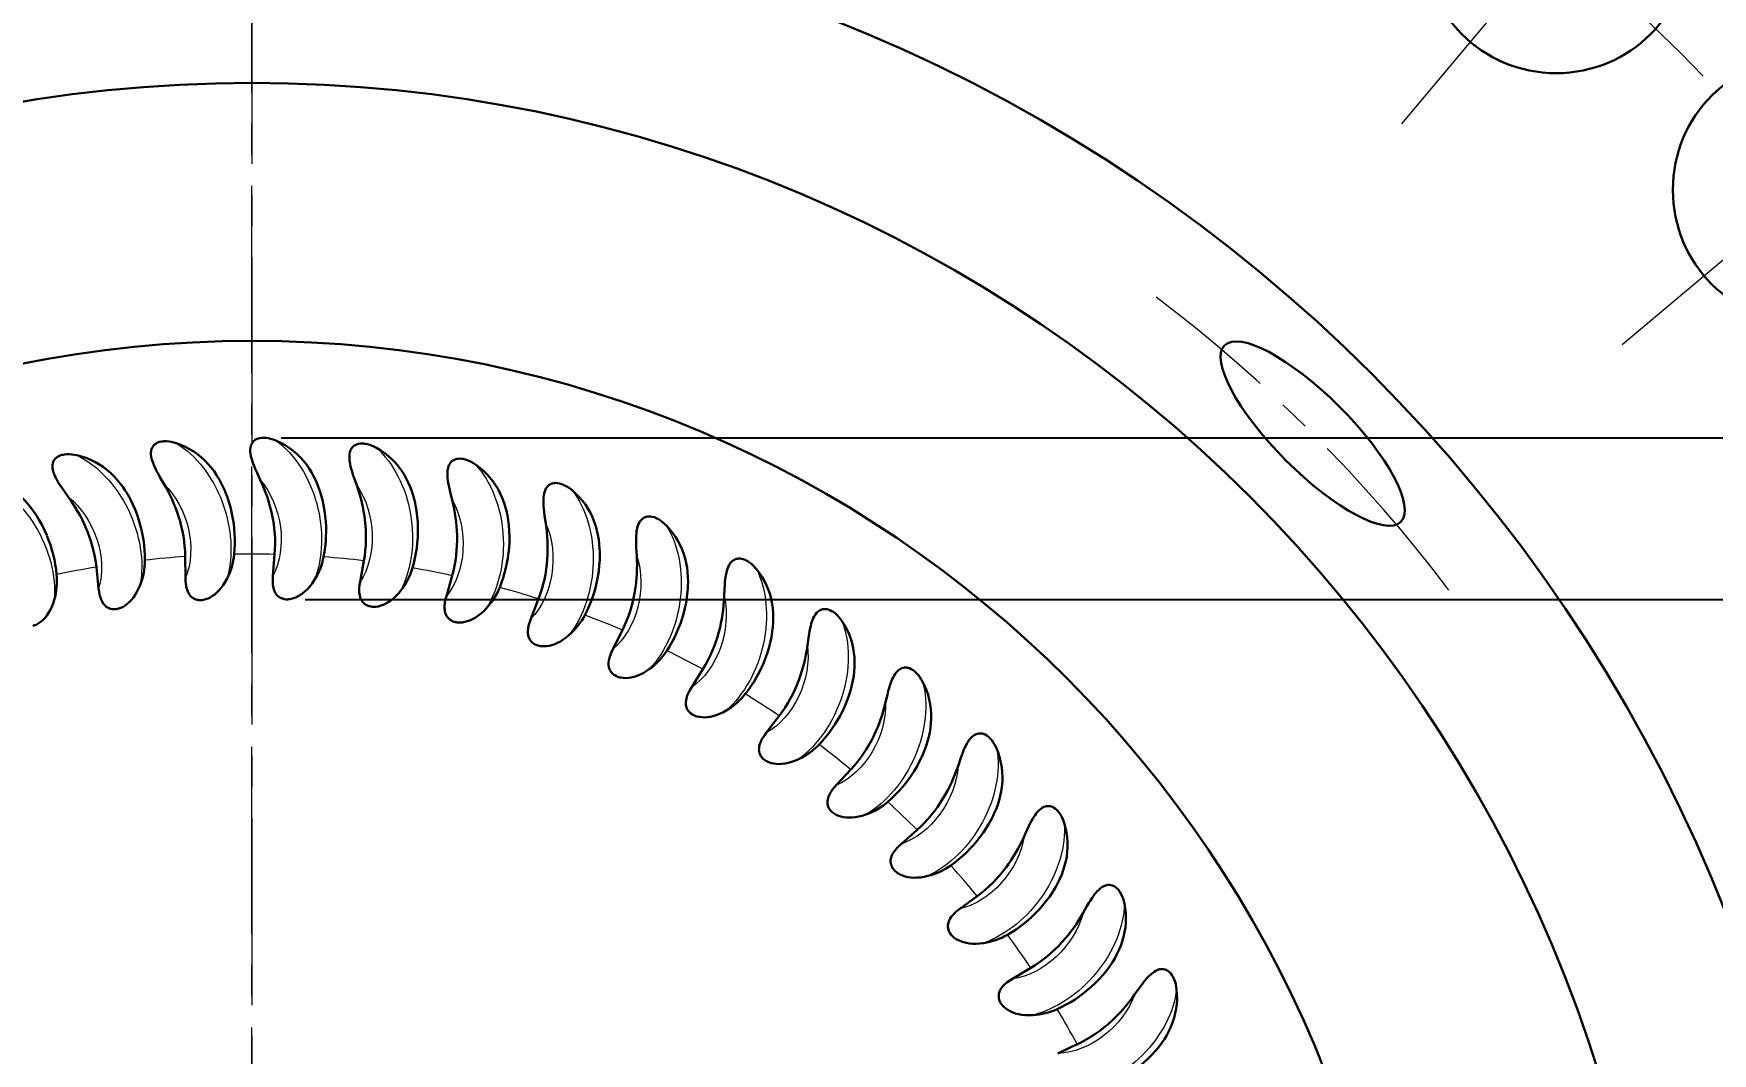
# Model space of a CAD drawing. Extents: x 89 to 633, y -13 to 440.
# Drawn here: x 227.67 to 274.83, y 214.59 to 243.22 of the extents above; entities that cross this region are included whole.
import ezdxf

# ---------------------------------------------------------------- set-up
doc = ezdxf.new("R2010")
doc.units = 0
doc.header["$LTSCALE"] = 7
doc.header["$MEASUREMENT"] = 0
doc.linetypes.add('CENTER2', pattern=[1.125, 0.75, -0.125, 0.125, -0.125])
doc.layers.get('0').update_dxf_attribs({"linetype": 'CONTINUOUS', "lineweight": 15})
for name, color, linetype, lineweight in [('1', 1, 'CENTER2', 15), ('3', 3, 'CONTINUOUS', 30), ('8', 252, 'CONTINUOUS', 15)]:
    doc.layers.add(name, color=color, linetype=linetype, lineweight=lineweight)
doc.styles.add('ITALICT', font='ITALICT.shx', dxfattribs={"width": 0.8, "height": 3})
doc.dimstyles.get("Standard").update_dxf_attribs({"dimtxt": 3, "dimasz": 3, "dimexe": 0.5, "dimexo": 0.5, "dimgap": 0.8, "dimtad": 1, "dimdsep": 46, "dimtxsty": 'ITALICT', "dimcen": 0.09, "dimazin": 2, "dimtfac": 1, "dimtmove": 0, "dimatfit": 3, "dimfxl": 1, "dimtolj": 1, "dimtzin": 0, "dimarcsym": 0})

# ---------------------------------------------------------------- blocks, each defined once
blk = doc.blocks.new('*D10')
at = {"color": 0, "lineweight": -2, "transparency": 16777216}
for p, q in [((235.303, 227.34), (314.622, 227.34)), ((314.122, 180.076), (314.122, 224.34)), ((235.766, 177.076), (314.622, 177.076))]:
    blk.add_line(p, q, dxfattribs=at)
at = {"color": 0, "transparency": 16777216}
for points in [[(314.622, 224.34), (313.622, 224.34), (314.122, 227.34)], [(313.622, 180.076), (314.622, 180.076), (314.122, 177.076)]]:
    blk.add_solid(points, dxfattribs=at)
at = {"color": 0, "transparency": 16777216, "insert": (311.822, 203.447), "char_height": 3, "attachment_point": 5, "rotation": 90, "style": 'ITALICT'}
blk.add_mtext('\\A1;50.3', dxfattribs=at)
blk = doc.blocks.new('*D11')
at = {"color": 0, "lineweight": -2, "transparency": 16777216}
for p, q in [((314.122, 234.878), (314.122, 246.307)), ((234.625, 231.878), (314.622, 231.878)), ((314.122, 227.34), (314.122, 231.878)), ((235.303, 227.34), (314.622, 227.34)), ((314.122, 224.34), (314.122, 221.34))]:
    blk.add_line(p, q, dxfattribs=at)
at = {"color": 0, "transparency": 16777216}
for points in [[(313.622, 234.878), (314.622, 234.878), (314.122, 231.878)], [(314.622, 224.34), (313.622, 224.34), (314.122, 227.34)]]:
    blk.add_solid(points, dxfattribs=at)
at = {"color": 0, "transparency": 16777216, "insert": (311.822, 242.707), "char_height": 3, "attachment_point": 5, "rotation": 90, "style": 'ITALICT'}
blk.add_mtext('\\A1;4.5', dxfattribs=at)
blk = doc.blocks.new('*D45')
at = {"color": 0, "lineweight": -2, "transparency": 16777216}
for p, q in [((234.307, 278.197), (340.204, 278.197)), ((339.704, 275.197), (339.704, 129.197)), ((234.307, 126.197), (340.204, 126.197))]:
    blk.add_line(p, q, dxfattribs=at)
at = {"color": 0, "transparency": 16777216}
for points in [[(339.204, 275.197), (340.204, 275.197), (339.704, 278.197)], [(339.204, 129.197), (340.204, 129.197), (339.704, 126.197)]]:
    blk.add_solid(points, dxfattribs=at)
at = {"color": 0, "transparency": 16777216, "insert": (337.404, 202.197), "char_height": 3, "attachment_point": 5, "rotation": 90, "style": 'ITALICT'}
blk.add_mtext('\\A1;152', dxfattribs=at)
blk = doc.blocks.new('*D51')
at = {"color": 0, "lineweight": -2, "transparency": 16777216}
for p, q in [((173.432, 224.172), (156.954, 230.17)), ((170.807, 202.197), (152.021, 202.197))]:
    blk.add_line(p, q, dxfattribs=at)
blk.add_arc((233.807, 202.197), 81.286, 162.11471, 177.88529, dxfattribs=at)
at = {"color": 0, "transparency": 16777216}
for points in [[(155.977, 227.324), (156.922, 226.999), (157.423, 229.999)], [(153.077, 205.188), (152.077, 205.206), (152.521, 202.197)]]:
    blk.add_solid(points, dxfattribs=at)
at = {"color": 0, "transparency": 16777216, "insert": (151.491, 216.712), "char_height": 3, "attachment_point": 5, "rotation": 80, "style": 'ITALICT'}
blk.add_mtext('\\A1;20°', dxfattribs=at)
blk = doc.blocks.new('*D52')
at = {"color": 0, "lineweight": -2, "transparency": 16777216}
for p, q in [((181.658, 254.346), (170.053, 265.951)), ((170.807, 202.197), (143.645, 202.197))]:
    blk.add_line(p, q, dxfattribs=at)
blk.add_arc((233.807, 202.197), 89.662, 136.91715, 178.08285, dxfattribs=at)
at = {"color": 0, "transparency": 16777216}
for points in [[(167.962, 263.789), (168.681, 263.094), (170.407, 265.598)], [(144.696, 205.189), (143.696, 205.205), (144.145, 202.197)]]:
    blk.add_solid(points, dxfattribs=at)
at = {"color": 0, "transparency": 16777216, "insert": (148.846, 237.39), "char_height": 3, "attachment_point": 5, "rotation": 67.5, "style": 'ITALICT'}
blk.add_mtext('\\A1;45°', dxfattribs=at)

msp = doc.modelspace()

# ---------------------------------------------------------------- linework, layer by layer
at = {"layer": '1'}
for p, q in [((233.807, 202.197), (233.807, 278.197)), ((233.807, 268.447), (233.807, 202.197)), ((266.108, 240.691), (274.785, 251.033)), ((272.301, 234.497), (282.643, 243.175))]:
    msp.add_line(p, q, dxfattribs=at)
for radius, start, end in [(57, 12.6703, 166.5373), (42.14, 37.0667, 52.9333)]:
    msp.add_arc((233.807, 202.197), radius, start, end, dxfattribs=at)
at = {"layer": '3'}
for centre, radius in [((270.446, 245.862), 3.75), ((233.807, 202.197), 44.5), ((277.472, 238.836), 3.75), ((233.807, 202.197), 39.641), ((233.807, 202.197), 32.4)]:
    msp.add_circle(centre, radius, dxfattribs=at)
msp.add_ellipse((263.605, 231.994), major_axis=(2.475, -2.475), ratio=0.304005, dxfattribs=at)
at = {"layer": '8', "lineweight": 30, "ltscale": 0.015025}
for p, q in [((231.93, 228.543), (231.938, 227.942)), ((234.443, 228.602), (234.394, 228.003)), ((239.429, 228.005), (239.267, 227.426)), ((246.472, 225.376), (246.153, 224.866)), ((250.63, 222.56), (250.22, 222.12)), ((255.685, 216.996), (255.168, 216.689))]:
    msp.add_line(p, q, dxfattribs=at)
at = {"layer": '8', "lineweight": 30, "ltscale": 0.015024}
for p, q in [((236.95, 228.422), (236.844, 227.831)), ((229.435, 228.245), (229.499, 227.648)), ((241.857, 227.354), (241.64, 226.793)), ((244.211, 226.475), (243.943, 225.937)), ((248.618, 224.067), (248.252, 223.59)), ((252.489, 220.869), (252.04, 220.47)), ((254.179, 219.008), (253.694, 218.654))]:
    msp.add_line(p, q, dxfattribs=at)
at = {"layer": '8', "lineweight": 30, "ltscale": 0.000240902}
msp.add_line((259.782, 216.387), (259.781, 216.397), dxfattribs=at)
at = {"layer": '8', "lineweight": 30, "ltscale": 0.009947}
msp.add_line((256.809, 214.763), (256.449, 214.593), dxfattribs=at)
at = {"layer": '8', "lineweight": 30, "ltscale": 0.005078}
msp.add_line((256.809, 214.763), (256.993, 214.849), dxfattribs=at)
at = {"layer": '8', "lineweight": 30}
for points in [[(231.681, 231.722), (231.614, 231.743), (231.546, 231.759), (231.477, 231.77), (231.407, 231.777), (231.337, 231.777), (231.302, 231.774), (231.268, 231.77), (231.213, 231.758), (231.161, 231.74), (231.136, 231.728), (231.112, 231.714), (231.091, 231.7), (231.072, 231.684), (231.044, 231.656), (231.02, 231.625), (231.001, 231.592), (230.987, 231.557), (230.977, 231.52), (230.972, 231.492), (230.969, 231.464), (230.969, 231.407), (230.975, 231.349), (230.987, 231.292), (231.002, 231.235), (231.018, 231.188), (231.036, 231.141), (231.063, 231.077), (231.092, 231.014), (231.129, 230.941), (231.168, 230.869), (231.222, 230.774), (231.331, 230.586)], [(234.497, 231.791), (234.432, 231.817), (234.366, 231.84), (234.298, 231.858), (234.229, 231.871), (234.16, 231.878), (234.125, 231.878), (234.09, 231.877), (234.035, 231.87), (233.982, 231.857), (233.955, 231.848), (233.93, 231.837), (233.908, 231.824), (233.887, 231.811), (233.856, 231.786), (233.83, 231.757), (233.808, 231.726), (233.791, 231.692), (233.777, 231.657), (233.77, 231.629), (233.764, 231.601), (233.759, 231.544), (233.759, 231.486), (233.765, 231.428), (233.775, 231.37), (233.786, 231.321), (233.8, 231.273), (233.821, 231.207), (233.844, 231.141), (233.874, 231.065), (233.905, 230.99), (233.95, 230.89), (234.041, 230.693)], [(237.307, 231.591), (237.245, 231.624), (237.181, 231.653), (237.116, 231.677), (237.048, 231.697), (236.979, 231.71), (236.945, 231.714), (236.91, 231.716), (236.854, 231.714), (236.8, 231.706), (236.773, 231.7), (236.747, 231.691), (236.724, 231.681), (236.701, 231.669), (236.669, 231.647), (236.64, 231.621), (236.615, 231.592), (236.594, 231.56), (236.578, 231.526), (236.568, 231.499), (236.559, 231.472), (236.549, 231.416), (236.544, 231.358), (236.544, 231.3), (236.548, 231.241), (236.555, 231.192), (236.564, 231.142), (236.578, 231.074), (236.595, 231.007), (236.617, 230.928), (236.642, 230.85), (236.677, 230.747), (236.749, 230.542)], [(228.884, 231.387), (228.815, 231.4), (228.746, 231.41), (228.676, 231.415), (228.606, 231.415), (228.536, 231.408), (228.502, 231.402), (228.468, 231.394), (228.415, 231.377), (228.365, 231.354), (228.341, 231.34), (228.319, 231.324), (228.299, 231.308), (228.281, 231.291), (228.256, 231.26), (228.235, 231.227), (228.22, 231.192), (228.209, 231.156), (228.203, 231.118), (228.2, 231.09), (228.2, 231.062), (228.206, 231.005), (228.217, 230.948), (228.234, 230.892), (228.255, 230.837), (228.275, 230.791), (228.297, 230.746), (228.33, 230.685), (228.365, 230.625), (228.409, 230.556), (228.455, 230.488), (228.517, 230.399), (228.644, 230.222)], [(232.579, 231.137), (232.662, 231.039), (232.74, 230.936), (232.813, 230.83), (232.881, 230.719), (232.943, 230.605), (233.001, 230.488), (233.033, 230.417), (233.063, 230.344), (233.119, 230.197), (233.168, 230.047), (233.21, 229.895), (233.245, 229.742)], [(235.335, 231.122), (235.409, 231.017), (235.477, 230.908), (235.539, 230.794), (235.596, 230.678), (235.648, 230.559), (235.694, 230.437), (235.719, 230.362), (235.742, 230.288), (235.784, 230.136), (235.818, 229.982), (235.845, 229.827), (235.866, 229.671)], [(240.085, 231.126), (240.027, 231.164), (239.966, 231.199), (239.903, 231.229), (239.837, 231.255), (239.77, 231.275), (239.736, 231.282), (239.702, 231.287), (239.646, 231.291), (239.592, 231.288), (239.564, 231.284), (239.537, 231.278), (239.513, 231.27), (239.49, 231.26), (239.455, 231.242), (239.424, 231.218), (239.396, 231.192), (239.373, 231.162), (239.353, 231.13), (239.34, 231.104), (239.33, 231.078), (239.314, 231.023), (239.303, 230.966), (239.298, 230.908), (239.297, 230.849), (239.299, 230.799), (239.302, 230.749), (239.31, 230.68), (239.321, 230.611), (239.336, 230.531), (239.353, 230.451), (239.377, 230.345), (239.43, 230.134)], [(229.833, 230.889), (229.926, 230.799), (230.013, 230.705), (230.096, 230.605), (230.174, 230.502), (230.247, 230.394), (230.315, 230.283), (230.354, 230.215), (230.391, 230.146), (230.461, 230.005), (230.523, 229.86), (230.58, 229.713), (230.629, 229.564)], [(238.078, 230.846), (238.141, 230.734), (238.198, 230.619), (238.25, 230.5), (238.295, 230.379), (238.335, 230.255), (238.37, 230.129), (238.388, 230.053), (238.404, 229.976), (238.43, 229.821), (238.45, 229.665), (238.462, 229.508), (238.468, 229.35)], [(227.124, 230.381), (227.224, 230.301), (227.321, 230.215), (227.412, 230.124), (227.5, 230.028), (227.583, 229.928), (227.661, 229.824), (227.706, 229.76), (227.75, 229.695), (227.832, 229.561), (227.909, 229.423), (227.979, 229.282), (228.042, 229.138)], [(240.781, 230.311), (240.834, 230.193), (240.88, 230.073), (240.92, 229.95), (240.954, 229.825), (240.982, 229.698), (241.004, 229.569), (241.015, 229.492), (241.023, 229.414), (241.035, 229.257), (241.04, 229.099), (241.037, 228.942), (241.028, 228.784)], [(242.807, 230.398), (242.752, 230.442), (242.695, 230.482), (242.635, 230.518), (242.572, 230.55), (242.507, 230.576), (242.474, 230.587), (242.441, 230.595), (242.385, 230.604), (242.331, 230.607), (242.303, 230.605), (242.276, 230.601), (242.251, 230.596), (242.227, 230.589), (242.19, 230.573), (242.157, 230.553), (242.127, 230.529), (242.101, 230.502), (242.078, 230.472), (242.063, 230.448), (242.05, 230.422), (242.029, 230.369), (242.013, 230.314), (242.002, 230.256), (241.996, 230.198), (241.993, 230.148), (241.992, 230.097), (241.993, 230.028), (241.997, 229.959), (242.004, 229.877), (242.013, 229.796), (242.028, 229.688), (242.06, 229.473)], [(243.422, 229.52), (243.463, 229.399), (243.498, 229.274), (243.526, 229.148), (243.548, 229.02), (243.563, 228.891), (243.573, 228.761), (243.577, 228.683), (243.578, 228.605), (243.575, 228.447), (243.564, 228.29), (243.547, 228.134), (243.523, 227.978)], [(245.446, 229.415), (245.396, 229.463), (245.343, 229.509), (245.287, 229.551), (245.228, 229.589), (245.165, 229.621), (245.133, 229.634), (245.101, 229.646), (245.047, 229.66), (244.993, 229.668), (244.965, 229.669), (244.937, 229.668), (244.912, 229.665), (244.887, 229.66), (244.85, 229.648), (244.815, 229.631), (244.783, 229.61), (244.754, 229.585), (244.728, 229.558), (244.711, 229.535), (244.696, 229.511), (244.669, 229.46), (244.649, 229.406), (244.632, 229.35), (244.62, 229.292), (244.612, 229.243), (244.607, 229.193), (244.601, 229.124), (244.599, 229.055), (244.598, 228.973), (244.6, 228.891), (244.604, 228.782), (244.615, 228.565)], [(245.976, 228.483), (246.005, 228.358), (246.028, 228.231), (246.044, 228.102), (246.053, 227.973), (246.057, 227.843), (246.054, 227.713), (246.05, 227.635), (246.044, 227.556), (246.026, 227.4), (246, 227.245), (245.968, 227.09), (245.929, 226.937)], [(247.981, 228.185), (247.936, 228.238), (247.887, 228.289), (247.835, 228.336), (247.78, 228.379), (247.721, 228.417), (247.69, 228.434), (247.659, 228.448), (247.607, 228.468), (247.553, 228.48), (247.526, 228.484), (247.498, 228.486), (247.473, 228.485), (247.448, 228.482), (247.409, 228.474), (247.372, 228.46), (247.339, 228.443), (247.308, 228.421), (247.28, 228.396), (247.26, 228.375), (247.243, 228.352), (247.212, 228.304), (247.186, 228.253), (247.164, 228.198), (247.147, 228.142), (247.134, 228.094), (247.124, 228.044), (247.112, 227.976), (247.103, 227.907), (247.094, 227.826), (247.088, 227.744), (247.082, 227.636), (247.073, 227.418)], [(231.938, 227.942), (231.941, 227.857), (231.949, 227.771), (231.955, 227.729), (231.962, 227.688), (231.972, 227.648), (231.983, 227.609), (232, 227.563), (232.02, 227.521), (232.042, 227.485), (232.064, 227.453), (232.093, 227.421), (232.124, 227.394), (232.154, 227.372), (232.191, 227.352), (232.228, 227.337), (232.265, 227.327), (232.293, 227.322), (232.321, 227.319), (232.376, 227.318), (232.408, 227.321), (232.44, 227.325), (232.474, 227.332), (232.507, 227.342), (232.572, 227.365), (232.636, 227.396), (232.699, 227.435), (232.762, 227.48), (232.824, 227.533), (232.884, 227.594), (232.943, 227.663), (233.001, 227.741), (233.056, 227.828), (233.108, 227.925)], [(234.394, 228.003), (234.389, 227.918), (234.388, 227.832), (234.39, 227.789), (234.394, 227.748), (234.399, 227.707), (234.407, 227.667), (234.42, 227.62), (234.435, 227.576), (234.453, 227.538), (234.473, 227.504), (234.499, 227.469), (234.526, 227.44), (234.555, 227.416), (234.589, 227.392), (234.625, 227.374), (234.661, 227.36), (234.688, 227.352), (234.716, 227.346), (234.771, 227.34), (234.803, 227.34), (234.835, 227.341), (234.869, 227.345), (234.903, 227.351), (234.97, 227.369), (235.037, 227.394), (235.103, 227.426), (235.17, 227.465), (235.236, 227.512), (235.302, 227.567), (235.368, 227.63), (235.433, 227.702), (235.496, 227.783), (235.557, 227.875)], [(236.844, 227.831), (236.831, 227.747), (236.822, 227.661), (236.82, 227.618), (236.82, 227.576), (236.822, 227.535), (236.825, 227.495), (236.834, 227.446), (236.845, 227.402), (236.859, 227.362), (236.876, 227.327), (236.898, 227.289), (236.922, 227.257), (236.948, 227.23), (236.981, 227.204), (237.014, 227.182), (237.049, 227.165), (237.075, 227.154), (237.102, 227.146), (237.156, 227.135), (237.188, 227.131), (237.22, 227.13), (237.255, 227.13), (237.29, 227.133), (237.357, 227.144), (237.426, 227.163), (237.496, 227.188), (237.565, 227.221), (237.636, 227.262), (237.707, 227.31), (237.778, 227.367), (237.85, 227.432), (237.92, 227.507), (237.99, 227.592)], [(227.648, 226.593), (227.679, 226.602), (227.709, 226.612), (227.741, 226.626), (227.772, 226.641), (227.831, 226.677), (227.888, 226.719), (227.943, 226.769), (227.996, 226.825), (228.046, 226.889), (228.094, 226.96), (228.14, 227.039), (228.181, 227.127), (228.219, 227.223), (228.252, 227.328)], [(229.499, 227.648), (229.51, 227.563), (229.526, 227.479), (229.536, 227.437), (229.548, 227.397), (229.561, 227.358), (229.576, 227.321), (229.598, 227.276), (229.621, 227.237), (229.646, 227.202), (229.671, 227.173), (229.704, 227.143), (229.736, 227.12), (229.769, 227.101), (229.807, 227.085), (229.846, 227.073), (229.883, 227.067), (229.912, 227.064), (229.94, 227.064), (229.995, 227.068), (230.027, 227.074), (230.058, 227.081), (230.091, 227.092), (230.123, 227.104), (230.185, 227.134), (230.246, 227.171), (230.305, 227.215), (230.363, 227.266), (230.42, 227.325), (230.474, 227.391), (230.527, 227.466), (230.576, 227.549), (230.623, 227.641), (230.666, 227.742)], [(239.267, 227.426), (239.246, 227.343), (239.229, 227.259), (239.223, 227.217), (239.219, 227.175), (239.216, 227.134), (239.216, 227.094), (239.22, 227.044), (239.227, 226.999), (239.237, 226.958), (239.25, 226.921), (239.269, 226.882), (239.29, 226.848), (239.314, 226.818), (239.343, 226.789), (239.375, 226.764), (239.408, 226.744), (239.433, 226.731), (239.459, 226.72), (239.512, 226.704), (239.543, 226.697), (239.575, 226.693), (239.609, 226.69), (239.644, 226.689), (239.713, 226.694), (239.783, 226.706), (239.854, 226.724), (239.927, 226.751), (240.001, 226.784), (240.077, 226.825), (240.153, 226.875), (240.23, 226.934), (240.307, 227.002), (240.385, 227.08)], [(248.419, 227.207), (248.437, 227.08), (248.447, 226.951), (248.451, 226.822), (248.448, 226.692), (248.439, 226.563), (248.424, 226.433), (248.412, 226.356), (248.399, 226.278), (248.366, 226.124), (248.326, 225.972), (248.279, 225.822), (248.226, 225.673)], [(250.387, 226.72), (250.347, 226.777), (250.303, 226.832), (250.256, 226.884), (250.205, 226.932), (250.15, 226.976), (250.121, 226.995), (250.091, 227.013), (250.041, 227.037), (249.989, 227.055), (249.962, 227.061), (249.935, 227.065), (249.91, 227.067), (249.884, 227.067), (249.845, 227.062), (249.807, 227.052), (249.772, 227.038), (249.739, 227.019), (249.709, 226.996), (249.688, 226.977), (249.668, 226.957), (249.633, 226.912), (249.602, 226.863), (249.575, 226.811), (249.552, 226.757), (249.535, 226.709), (249.52, 226.662), (249.502, 226.595), (249.486, 226.527), (249.47, 226.447), (249.456, 226.366), (249.44, 226.259), (249.41, 226.043)], [(241.64, 226.793), (241.612, 226.713), (241.587, 226.63), (241.577, 226.589), (241.568, 226.547), (241.562, 226.507), (241.559, 226.467), (241.557, 226.417), (241.56, 226.372), (241.566, 226.33), (241.576, 226.292), (241.591, 226.251), (241.609, 226.215), (241.629, 226.184), (241.656, 226.151), (241.685, 226.123), (241.715, 226.1), (241.739, 226.085), (241.764, 226.072), (241.815, 226.05), (241.846, 226.041), (241.877, 226.033), (241.911, 226.028), (241.946, 226.024), (242.015, 226.022), (242.085, 226.027), (242.158, 226.039), (242.233, 226.058), (242.31, 226.084), (242.389, 226.118), (242.47, 226.16), (242.552, 226.211), (242.636, 226.271), (242.72, 226.342)], [(243.943, 225.937), (243.906, 225.86), (243.874, 225.78), (243.86, 225.74), (243.848, 225.7), (243.838, 225.66), (243.83, 225.62), (243.824, 225.571), (243.823, 225.525), (243.825, 225.483), (243.831, 225.444), (243.842, 225.402), (243.856, 225.365), (243.874, 225.331), (243.897, 225.297), (243.924, 225.266), (243.952, 225.24), (243.974, 225.223), (243.997, 225.207), (244.046, 225.181), (244.076, 225.169), (244.106, 225.158), (244.14, 225.149), (244.174, 225.142), (244.242, 225.134), (244.313, 225.132), (244.387, 225.137), (244.463, 225.149), (244.542, 225.168), (244.624, 225.194), (244.709, 225.228), (244.795, 225.271), (244.884, 225.323), (244.975, 225.385)], [(250.731, 225.705), (250.736, 225.576), (250.734, 225.447), (250.725, 225.319), (250.71, 225.19), (250.689, 225.062), (250.662, 224.934), (250.643, 224.858), (250.622, 224.782), (250.575, 224.632), (250.52, 224.484), (250.459, 224.339), (250.392, 224.196)], [(252.643, 225.033), (252.609, 225.094), (252.57, 225.153), (252.528, 225.209), (252.482, 225.262), (252.431, 225.31), (252.405, 225.332), (252.377, 225.352), (252.329, 225.381), (252.279, 225.404), (252.253, 225.413), (252.226, 225.419), (252.201, 225.424), (252.176, 225.426), (252.136, 225.425), (252.098, 225.419), (252.061, 225.408), (252.027, 225.392), (251.994, 225.372), (251.971, 225.356), (251.95, 225.337), (251.91, 225.296), (251.875, 225.25), (251.844, 225.201), (251.816, 225.149), (251.794, 225.103), (251.775, 225.057), (251.75, 224.992), (251.728, 224.926), (251.705, 224.848), (251.683, 224.769), (251.656, 224.664), (251.606, 224.452)], [(246.153, 224.866), (246.11, 224.793), (246.07, 224.717), (246.052, 224.677), (246.036, 224.639), (246.023, 224.6), (246.011, 224.561), (246.001, 224.513), (245.995, 224.467), (245.993, 224.425), (245.995, 224.386), (246.002, 224.343), (246.013, 224.304), (246.027, 224.27), (246.047, 224.233), (246.071, 224.2), (246.096, 224.171), (246.117, 224.152), (246.138, 224.134), (246.185, 224.104), (246.213, 224.089), (246.242, 224.075), (246.275, 224.063), (246.308, 224.053), (246.375, 224.038), (246.446, 224.029), (246.52, 224.027), (246.597, 224.032), (246.677, 224.043), (246.761, 224.062), (246.848, 224.088), (246.939, 224.122), (247.032, 224.166), (247.129, 224.219)], [(248.252, 223.59), (248.202, 223.521), (248.155, 223.449), (248.134, 223.412), (248.114, 223.375), (248.097, 223.337), (248.082, 223.3), (248.067, 223.253), (248.057, 223.208), (248.051, 223.166), (248.049, 223.127), (248.052, 223.084), (248.059, 223.044), (248.07, 223.008), (248.087, 222.97), (248.107, 222.935), (248.129, 222.904), (248.148, 222.883), (248.168, 222.863), (248.211, 222.828), (248.238, 222.81), (248.266, 222.794), (248.297, 222.779), (248.329, 222.766), (248.394, 222.744), (248.464, 222.729), (248.537, 222.72), (248.614, 222.717), (248.696, 222.721), (248.781, 222.731), (248.87, 222.749), (248.963, 222.775), (249.061, 222.809), (249.162, 222.853)], [(252.889, 223.99), (252.881, 223.861), (252.867, 223.733), (252.846, 223.606), (252.819, 223.479), (252.786, 223.353), (252.747, 223.229), (252.721, 223.155), (252.693, 223.082), (252.631, 222.937), (252.563, 222.795), (252.489, 222.656), (252.408, 222.52)], [(254.728, 223.139), (254.7, 223.203), (254.667, 223.265), (254.631, 223.325), (254.59, 223.382), (254.544, 223.435), (254.519, 223.46), (254.494, 223.483), (254.449, 223.516), (254.401, 223.543), (254.376, 223.554), (254.35, 223.564), (254.325, 223.57), (254.3, 223.575), (254.261, 223.577), (254.222, 223.575), (254.185, 223.567), (254.149, 223.555), (254.115, 223.539), (254.09, 223.524), (254.067, 223.508), (254.024, 223.47), (253.985, 223.428), (253.949, 223.382), (253.916, 223.333), (253.89, 223.29), (253.866, 223.246), (253.836, 223.184), (253.808, 223.12), (253.777, 223.044), (253.748, 222.968), (253.711, 222.865), (253.641, 222.659)], [(250.22, 222.12), (250.164, 222.056), (250.11, 221.989), (250.085, 221.954), (250.063, 221.919), (250.042, 221.883), (250.023, 221.847), (250.004, 221.802), (249.989, 221.759), (249.98, 221.717), (249.974, 221.679), (249.973, 221.635), (249.976, 221.595), (249.984, 221.558), (249.996, 221.518), (250.013, 221.482), (250.033, 221.449), (250.049, 221.426), (250.067, 221.404), (250.107, 221.365), (250.132, 221.345), (250.158, 221.327), (250.187, 221.309), (250.218, 221.292), (250.281, 221.265), (250.349, 221.243), (250.421, 221.227), (250.498, 221.217), (250.579, 221.213), (250.665, 221.215), (250.756, 221.224), (250.851, 221.241), (250.951, 221.266), (251.056, 221.3)], [(254.874, 222.077), (254.854, 221.95), (254.828, 221.824), (254.795, 221.699), (254.756, 221.575), (254.711, 221.454), (254.66, 221.333), (254.627, 221.262), (254.592, 221.192), (254.517, 221.054), (254.436, 220.919), (254.349, 220.787), (254.256, 220.66)], [(256.624, 221.056), (256.602, 221.122), (256.576, 221.187), (256.545, 221.25), (256.51, 221.311), (256.469, 221.368), (256.447, 221.395), (256.423, 221.42), (256.382, 221.457), (256.337, 221.489), (256.313, 221.502), (256.288, 221.514), (256.264, 221.523), (256.24, 221.53), (256.201, 221.536), (256.162, 221.538), (256.124, 221.534), (256.087, 221.525), (256.051, 221.512), (256.026, 221.5), (256.001, 221.485), (255.954, 221.452), (255.911, 221.414), (255.871, 221.371), (255.834, 221.326), (255.804, 221.285), (255.776, 221.244), (255.74, 221.185), (255.706, 221.124), (255.668, 221.052), (255.632, 220.978), (255.585, 220.88), (255.496, 220.681)], [(252.04, 220.47), (251.978, 220.411), (251.918, 220.35), (251.89, 220.317), (251.864, 220.284), (251.84, 220.251), (251.818, 220.217), (251.794, 220.174), (251.775, 220.132), (251.762, 220.092), (251.753, 220.054), (251.748, 220.01), (251.747, 219.97), (251.751, 219.933), (251.76, 219.892), (251.773, 219.854), (251.789, 219.819), (251.804, 219.795), (251.819, 219.772), (251.855, 219.729), (251.878, 219.707), (251.902, 219.686), (251.93, 219.665), (251.959, 219.646), (252.019, 219.612), (252.084, 219.584), (252.155, 219.562), (252.23, 219.544), (252.311, 219.532), (252.396, 219.526), (252.487, 219.527), (252.584, 219.534), (252.686, 219.55), (252.793, 219.574)], [(256.668, 219.985), (256.637, 219.86), (256.599, 219.737), (256.554, 219.616), (256.503, 219.496), (256.447, 219.379), (256.385, 219.265), (256.345, 219.197), (256.304, 219.13), (256.216, 219), (256.122, 218.873), (256.023, 218.751), (255.918, 218.633)], [(258.314, 218.802), (258.298, 218.87), (258.278, 218.937), (258.253, 219.002), (258.224, 219.066), (258.189, 219.127), (258.169, 219.156), (258.148, 219.183), (258.11, 219.224), (258.069, 219.26), (258.046, 219.276), (258.022, 219.29), (257.999, 219.301), (257.976, 219.31), (257.938, 219.32), (257.899, 219.325), (257.861, 219.325), (257.823, 219.32), (257.787, 219.31), (257.76, 219.3), (257.734, 219.288), (257.684, 219.26), (257.638, 219.226), (257.594, 219.187), (257.552, 219.145), (257.519, 219.108), (257.487, 219.069), (257.446, 219.014), (257.406, 218.957), (257.361, 218.889), (257.318, 218.819), (257.263, 218.725), (257.155, 218.536)], [(253.694, 218.654), (253.627, 218.602), (253.561, 218.546), (253.53, 218.516), (253.501, 218.486), (253.474, 218.455), (253.449, 218.424), (253.421, 218.383), (253.399, 218.343), (253.382, 218.304), (253.369, 218.267), (253.36, 218.224), (253.355, 218.184), (253.355, 218.147), (253.36, 218.105), (253.37, 218.066), (253.383, 218.03), (253.395, 218.005), (253.408, 217.98), (253.44, 217.934), (253.461, 217.91), (253.483, 217.887), (253.508, 217.863), (253.535, 217.841), (253.592, 217.802), (253.654, 217.768), (253.722, 217.739), (253.796, 217.715), (253.875, 217.695), (253.96, 217.681), (254.05, 217.673), (254.147, 217.671), (254.25, 217.677), (254.359, 217.69)], [(258.255, 217.731), (258.212, 217.61), (258.163, 217.491), (258.107, 217.375), (258.045, 217.261), (257.977, 217.15), (257.905, 217.041), (257.859, 216.978), (257.811, 216.915), (257.712, 216.793), (257.606, 216.676), (257.496, 216.564), (257.38, 216.457)], [(259.781, 216.397), (259.772, 216.466), (259.758, 216.535), (259.74, 216.603), (259.717, 216.669), (259.688, 216.733), (259.671, 216.763), (259.652, 216.792), (259.619, 216.837), (259.581, 216.877), (259.56, 216.894), (259.537, 216.911), (259.516, 216.924), (259.493, 216.935), (259.456, 216.949), (259.418, 216.958), (259.38, 216.961), (259.342, 216.959), (259.305, 216.953), (259.277, 216.946), (259.25, 216.937), (259.198, 216.913), (259.149, 216.884), (259.101, 216.849), (259.056, 216.812), (259.019, 216.778), (258.984, 216.742), (258.937, 216.691), (258.892, 216.638), (258.841, 216.574), (258.792, 216.509), (258.728, 216.421), (258.602, 216.243)], [(255.168, 216.689), (255.096, 216.643), (255.026, 216.594), (254.992, 216.568), (254.96, 216.54), (254.93, 216.512), (254.903, 216.483), (254.871, 216.445), (254.845, 216.407), (254.824, 216.37), (254.808, 216.335), (254.794, 216.293), (254.786, 216.254), (254.783, 216.217), (254.784, 216.175), (254.79, 216.135), (254.799, 216.098), (254.809, 216.071), (254.82, 216.045), (254.847, 215.997), (254.865, 215.971), (254.885, 215.945), (254.908, 215.92), (254.933, 215.895), (254.986, 215.851), (255.045, 215.811), (255.109, 215.776), (255.18, 215.744), (255.257, 215.717), (255.34, 215.695), (255.43, 215.679), (255.526, 215.668), (255.629, 215.663), (255.739, 215.667)], [(259.621, 215.337), (259.567, 215.22), (259.506, 215.107), (259.439, 214.996), (259.367, 214.889), (259.289, 214.784), (259.207, 214.683), (259.155, 214.624), (259.102, 214.567), (258.991, 214.455), (258.875, 214.349), (258.754, 214.247), (258.629, 214.151)]]:
    msp.add_lwpolyline(points, dxfattribs=at)
for centre, radius, start, end in [((231.04, 229.759), 2.066, 41.8381, 71.9113), ((233.672, 229.897), 2.066, 36.3836, 66.4567), ((236.306, 229.785), 2.066, 30.929, 61.0022), ((228.432, 229.371), 2.066, 47.2927, 77.3658), ((238.917, 229.422), 2.066, 25.4745, 55.5476), ((229.924, 228.762), 4.547, 12.439, 25.1208), ((224.967, 227.548), 4.547, 23.3481, 36.0298), ((227.417, 228.273), 4.547, 17.8936, 30.5753), ((232.467, 229.011), 4.547, 6.9845, 19.6662), ((241.481, 228.813), 2.066, 20.0199, 50.0931), ((229.549, 228.967), 3.776, 354.5044, 11.8423), ((230.638, 228.909), 3.818, 355.3923, 12.5992), ((235.022, 229.017), 4.547, 1.5299, 14.2117), ((225.64, 227.826), 3.818, 6.3093, 23.5158), ((227.024, 228.441), 3.776, 359.9589, 17.2969), ((228.113, 228.486), 3.818, 0.8548, 18.0613), ((232.113, 229.25), 3.776, 349.0498, 6.3878), ((233.191, 229.089), 3.818, 349.9457, 7.1522), ((234.693, 229.289), 3.776, 343.5953, 0.9332), ((237.566, 228.78), 4.547, 356.0754, 8.7571), ((243.977, 227.963), 2.066, 14.5654, 44.6385), ((224.56, 227.677), 3.776, 5.4134, 22.7514), ((235.75, 229.026), 3.818, 344.4911, 1.6977), ((237.264, 229.082), 3.776, 338.1407, 355.4787), ((228.823, 228.459), 1.977, 338.7523, 359.4098), ((231.342, 228.813), 1.977, 333.2978, 353.9553), ((233.883, 228.927), 1.977, 327.8432, 348.5007), ((238.292, 228.719), 3.818, 339.0366, 356.2431), ((240.076, 228.303), 4.547, 350.6209, 3.3026), ((226.349, 227.866), 1.977, 344.2069, 4.8643), ((236.424, 228.799), 1.977, 322.3887, 343.0462), ((239.804, 228.632), 3.776, 332.6862, 350.0241), ((246.38, 226.88), 2.066, 9.1109, 39.184), ((238.941, 228.43), 1.977, 316.9341, 337.5916), ((240.792, 228.173), 3.818, 333.582, 350.7886), ((242.529, 227.589), 4.547, 345.1663, 357.848), ((241.411, 227.823), 1.977, 311.4796, 332.1371), ((242.289, 227.942), 3.776, 327.2316, 344.5696), ((243.23, 227.392), 3.818, 328.1275, 345.334), ((248.669, 225.573), 2.066, 3.6563, 33.7294), ((244.903, 226.645), 4.547, 339.7118, 352.3935), ((243.812, 226.984), 1.977, 306.025, 326.6825), ((244.698, 227.019), 3.776, 321.7771, 339.115), ((245.582, 226.382), 3.818, 322.673, 339.8795), ((250.824, 224.055), 2.066, 358.2018, 28.2749), ((246.123, 225.921), 1.977, 300.5705, 321.228), ((247.008, 225.872), 3.776, 316.3225, 333.6605), ((247.177, 225.479), 4.547, 334.2572, 346.9389), ((248.322, 224.643), 1.977, 295.116, 315.7734), ((247.828, 225.153), 3.818, 317.2184, 334.4249), ((252.824, 222.338), 2.066, 352.7472, 22.8203), ((249.329, 224.103), 4.547, 328.8027, 341.4844), ((249.199, 224.51), 3.776, 310.868, 328.206), ((249.946, 223.716), 3.818, 311.7639, 328.9704), ((250.39, 223.162), 1.977, 289.6614, 310.3189), ((254.653, 220.439), 2.066, 347.2927, 17.3658), ((251.25, 222.946), 3.776, 305.4134, 322.7514), ((251.341, 222.529), 4.547, 323.3481, 336.0299), ((252.308, 221.49), 1.977, 284.2069, 304.8643), ((251.919, 222.085), 3.818, 306.3093, 323.5158), ((253.143, 221.194), 3.776, 299.9589, 317.2969), ((253.194, 220.77), 4.547, 317.8936, 330.5753), ((256.292, 218.375), 2.066, 341.8381, 11.9112), ((254.058, 219.644), 1.977, 278.7523, 299.4098), ((253.727, 220.273), 3.818, 300.8548, 318.0613), ((254.862, 219.27), 3.776, 294.5044, 311.8423), ((254.872, 218.843), 4.547, 312.439, 325.1208), ((257.729, 216.164), 2.065, 336.38, 6.1951), ((255.625, 217.64), 1.977, 273.2978, 293.9553), ((255.448, 218.14), 3.635, 295.1481, 304.5655), ((255.223, 218.469), 4.033, 304.5411, 312.3417)]:
    msp.add_arc(centre, radius, start, end, dxfattribs=at)
at = {"layer": '8', "lineweight": 13}
for start, end in [(94.0754, 96.5387), (88.6208, 91.0841), (83.1663, 85.6296), (99.5299, 101.9932), (77.7117, 80.175), (72.2572, 74.7205), (66.8026, 69.2659), (61.3481, 63.8114), (55.8935, 58.3568), (50.439, 52.9023), (44.9845, 47.4478), (39.5299, 41.9932), (34.0754, 36.5387), (28.6208, 31.0841)]:
    msp.add_arc((233.807, 202.197), 26.413, start, end, dxfattribs=at)
at = {"layer": '8', "lineweight": 13, "extrusion": (0, 0, -1)}
for centre, major_axis, start_param, end_param in [((231.17, 229.292), (-0.843, 2.638), 0.676915, 2.322964), ((233.757, 229.42), (-0.589, 2.707), 0.676915, 2.322964), ((236.345, 229.302), (-0.329, 2.75), 0.676915, 2.322964), ((228.606, 228.919), (-1.09, 2.546), 0.676915, 2.322964), ((238.91, 228.938), (-0.066, 2.769), 0.676915, 2.322964), ((226.09, 228.303), (-1.328, 2.431), 0.676915, 2.322964), ((233.204, 229.3), (-0.419, 1.925), 0.926535, 2.451873), ((228.086, 228.696), (-0.775, 1.811), 0.926535, 2.451873), ((230.631, 229.12), (-0.6, 1.876), 0.926535, 2.451873), ((235.783, 229.235), (-0.234, 1.956), 0.926535, 2.451873), ((241.429, 228.332), (0.198, 2.763), 0.676915, 2.322964), ((238.345, 228.924), (-0.047, 1.969), 0.926535, 2.451873), ((240.865, 228.372), (0.141, 1.965), 0.926535, 2.451873), ((243.879, 227.489), (0.459, 2.732), 0.676915, 2.322964), ((243.321, 227.583), (0.327, 1.943), 0.926535, 2.451873), ((246.237, 226.417), (0.717, 2.676), 0.676915, 2.322964), ((245.691, 226.563), (0.51, 1.903), 0.926535, 2.451873), ((248.483, 225.126), (0.968, 2.595), 0.676915, 2.322964), ((247.953, 225.324), (0.688, 1.846), 0.926535, 2.451873), ((250.596, 223.627), (1.21, 2.492), 0.676915, 2.322964), ((250.087, 223.874), (0.861, 1.772), 0.926535, 2.451873), ((252.557, 221.934), (1.442, 2.365), 0.676915, 2.322964), ((252.074, 222.229), (1.025, 1.682), 0.926535, 2.451873), ((254.348, 220.062), (1.66, 2.218), 0.676915, 2.322964), ((253.895, 220.402), (1.181, 1.577), 0.926535, 2.451873), ((255.535, 218.41), (1.325, 1.458), 0.926535, 2.451873), ((255.953, 218.029), (1.863, 2.05), 0.676915, 2.322964), ((256.978, 216.271), (1.458, 1.325), 0.926535, 2.451873), ((257.358, 215.852), (2.05, 1.863), 0.676915, 2.322964)]:
    msp.add_ellipse(centre, major_axis=major_axis, ratio=0.707107, start_param=start_param, end_param=end_param, dxfattribs=at)

# ---------------------------------------------------------------- dimensions: what is measured, and where the dimension line sits
dim = msp.add_aligned_dim(p1=(233.807, 278.197), p2=(233.807, 126.197), distance=105.896, dimstyle='Standard')
dim.commit()
dim.dimension.update_dxf_attribs({"geometry": '*D45', "text_midpoint": (337.404, 202.197)})
for base, line1, line2, picture, middle in [((156.158, 247.028), ((191.911, 244.093), (182.012, 253.993)), ((171.307, 202.197), (296.307, 202.197)), '*D52', (148.846, 237.39)), ((154.712, 220.943), ((171.307, 202.197), (296.307, 202.197)), ((186.588, 219.384), (173.902, 224.001)), '*D51', (151.491, 216.712))]:
    dim = msp.add_angular_dim_2l(base=base, line1=line1, line2=line2, dimstyle='Standard')
    dim.commit()
    dim.dimension.update_dxf_attribs({"geometry": picture, "text_midpoint": middle})
for base, p1, p2, picture, middle in [((314.122, 231.878), (234.803, 227.34), (234.125, 231.878), '*D11', (314.122, 242.707)), ((314.122, 227.34), (235.266, 177.076), (234.803, 227.34), '*D10', (314.122, 203.447))]:
    dim = msp.add_linear_dim(base=base, p1=p1, p2=p2, angle=90, dimstyle='Standard', override={"dimdec": 1})
    dim.commit()
    dim.dimension.update_dxf_attribs({"geometry": picture, "text_midpoint": middle, "dimtype": 160})

doc.saveas('drawing.dxf')
